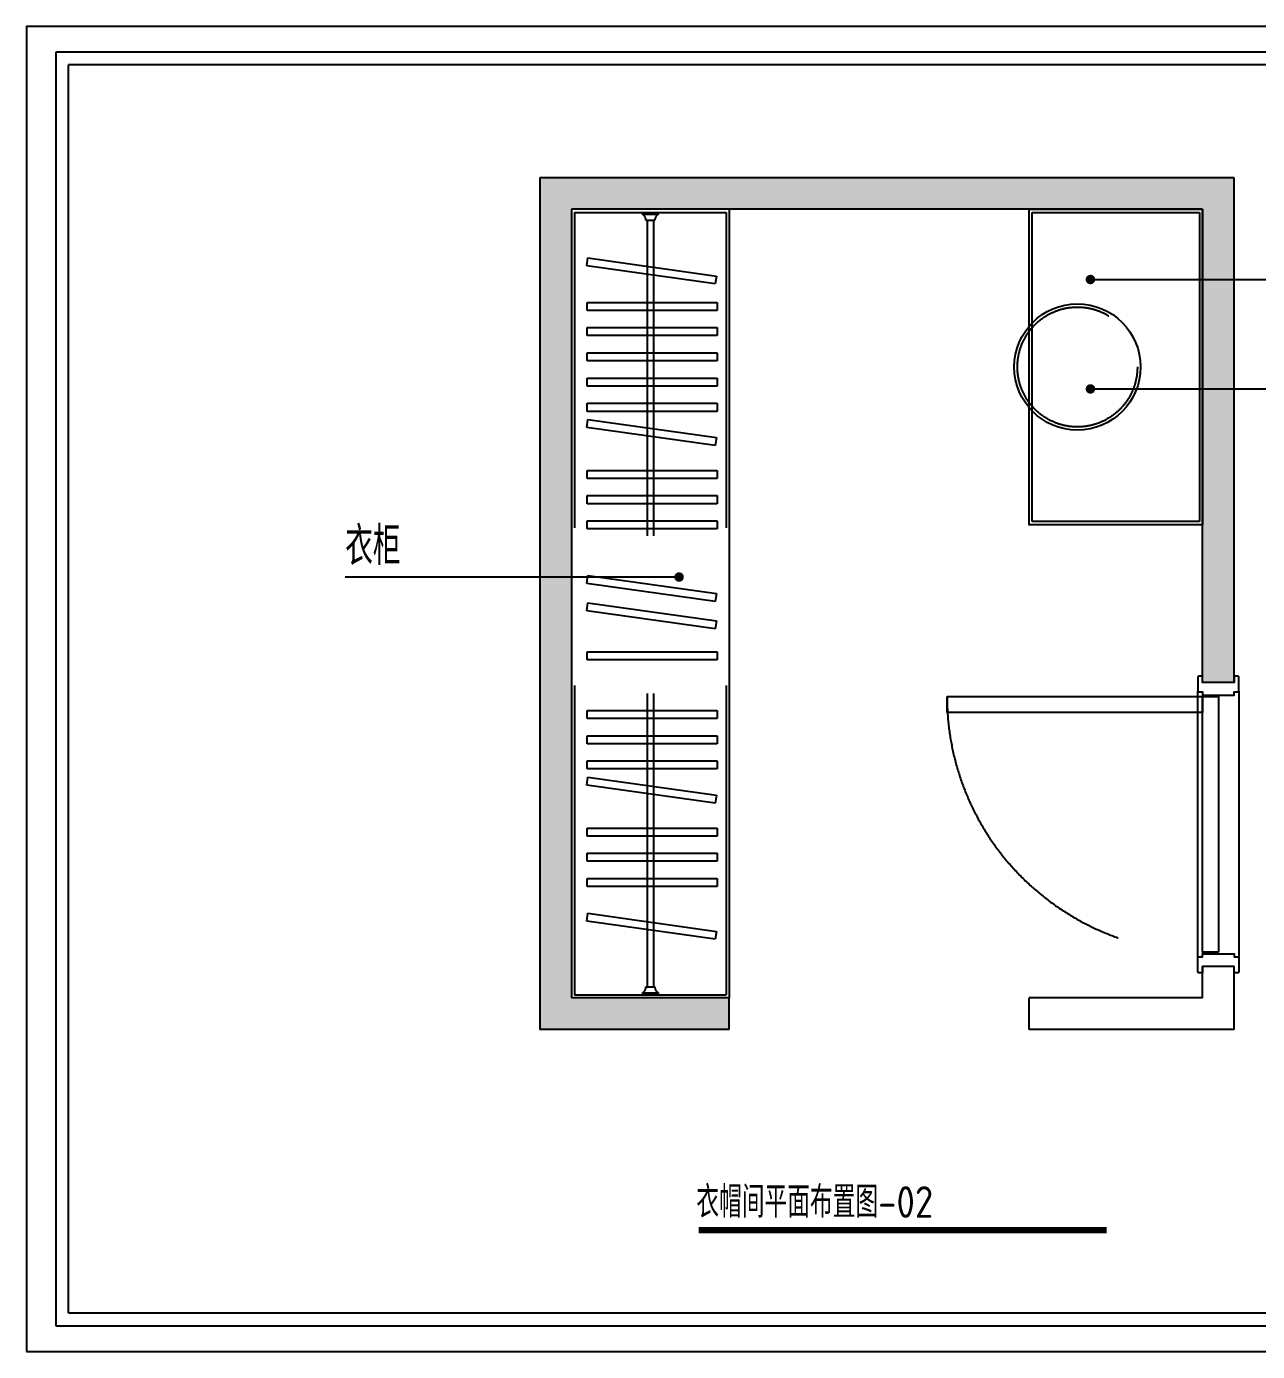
# Model space of a CAD drawing. Extents: x 23971 to 232415, y -48119 to 67869.
# Drawn here: x 189835 to 193736, y -15667 to -11467 of the extents above; entities that cross this region are included whole.
import ezdxf

# ---------------------------------------------------------------- set-up
doc = ezdxf.new("R2010")
doc.units = 0
doc.header["$LTSCALE"] = 1000
doc.header["$MEASUREMENT"] = 0
doc.linetypes.add('DASHED', pattern=[0.75, 0.5, -0.25])
for name, color, linetype in [('A-rc 混凝土墙', 255, 'Continuous'), ('A-WINDOW-门窗', 153, 'Continuous'), ('D-door门', 42, 'Continuous'), ('D-门套', 42, 'Continuous'), ('DIM_SYMB', 3, 'Continuous'), ('PM-家具', 146, 'Continuous'), ('PUB_DIM', 3, 'Continuous'), ('PUB_TEXT', 7, 'Continuous'), ('T-text 文字说明', 42, 'Continuous'), ('活动家具', 7, 'Continuous')]:
    doc.layers.add(name, color=color, linetype=linetype)
doc.styles.add('_TCH_DIM', font='SIMPLEX', dxfattribs={"bigfont": 'GBCBIG'})
doc.styles.get("Standard").update_dxf_attribs({"font": 'gbenor.shx', "bigfont": 'gbcbig.shx'})
doc.dimstyles.new('ISO-25', dxfattribs={"dimtxt": 2.5, "dimasz": 2.5, "dimexe": 1.25, "dimexo": 0.625, "dimtad": 1, "dimtxsty": 'Standard', "dimcen": 2.5, "dimadec": 0, "dimazin": 0, "dimtfac": 1, "dimtmove": 0, "dimatfit": 3, "dimfxl": 1, "dimarcsym": 0})

# ---------------------------------------------------------------- blocks, each defined once
blk = doc.blocks.new('2500x500yigui')
for p, q in [((-152855.8, -64227.5), (-152855.8, -66727.5)), ((-152355.8, -64227.5, 0), (-152855.8, -64227.5)), ((-152355.8, -64227.5), (-152355.8, -66727.5)), ((-152355.8, -66727.5, 0), (-152855.8, -66727.5))]:
    blk.add_line(p, q)
at = {"layer": 'A-WINDOW-门窗', "color": 250, "linetype": 'DASHED', "ltscale": 2}
for p, q in [((-152845.8, -64237.5, 0), (-152845.8, -66717.5, 0)), ((-152845.8, -64237.5, 0), (-152365.8, -64237.5, 0)), ((-152630.8, -64243.5, 0), (-152630.8, -64237.5, 0)), ((-152630.8, -64243.5, 0), (-152630.8, -64237.5, 0)), ((-152630.8, -64243.5, 0), (-152580.8, -64243.5, 0)), ((-152630.8, -64243.5, 0), (-152580.8, -64243.5, 0)), ((-152580.8, -64243.5, 0), (-152580.8, -64237.5, 0)), ((-152580.8, -64243.5, 0), (-152580.8, -64237.5, 0)), ((-152365.8, -64237.5, 0), (-152365.8, -66717.5, 0)), ((-152619.8, -64262.5, 0), (-152591.8, -64262.5, 0)), ((-152619.8, -64262.5, 0), (-152591.8, -64262.5, 0)), ((-152616.1, -64262.5, 0), (-152616.1, -66692.5, 0)), ((-152596.1, -64262.5, 0), (-152596.1, -66692.5, 0)), ((-152619.8, -66692.5, 0), (-152591.8, -66692.5, 0)), ((-152619.8, -66692.5, 0), (-152591.8, -66692.5, 0)), ((-152845.8, -66717.5, 0), (-152365.8, -66717.5, 0)), ((-152630.8, -66711.5, 0), (-152580.8, -66711.5, 0)), ((-152630.8, -66711.5, 0), (-152630.8, -66717.5, 0)), ((-152630.8, -66711.5, 0), (-152580.8, -66711.5, 0)), ((-152630.8, -66711.5, 0), (-152630.8, -66717.5, 0)), ((-152580.8, -66711.5, 0), (-152580.8, -66717.5, 0)), ((-152580.8, -66711.5, 0), (-152580.8, -66717.5, 0))]:
    blk.add_line(p, q, dxfattribs=at)
at = {"layer": 'A-WINDOW-门窗', "color": 250, "linetype": 'DASHED', "ltscale": 2, "elevation": 0}
for points in [[(-152803.7, -64381.9), (-152396.5, -64439.3), (-152400.1, -64464.4), (-152807.2, -64407.1)], [(-152805.7, -64522.7), (-152394.5, -64522.7), (-152394.5, -64548.1), (-152805.7, -64548.1)], [(-152805.7, -64602.7), (-152394.5, -64602.7), (-152394.5, -64628.1), (-152805.7, -64628.1)], [(-152805.7, -64682.7), (-152394.5, -64682.7), (-152394.5, -64708.1), (-152805.7, -64708.1)], [(-152805.7, -64762.7), (-152394.5, -64762.7), (-152394.5, -64788.1), (-152805.7, -64788.1)], [(-152805.7, -64842.7), (-152394.5, -64842.7), (-152394.5, -64868.1), (-152805.7, -64868.1)], [(-152803.7, -64894.1), (-152396.5, -64951.4), (-152400.1, -64976.5), (-152807.2, -64919.2)], [(-152805.7, -65055.4), (-152394.5, -65055.4), (-152394.5, -65080.8), (-152805.7, -65080.8)], [(-152805.7, -65135.4), (-152394.5, -65135.4), (-152394.5, -65160.8), (-152805.7, -65160.8)], [(-152805.7, -65215.4), (-152394.5, -65215.4), (-152394.5, -65240.8), (-152805.7, -65240.8)], [(-152803.7, -65388.7), (-152396.5, -65446), (-152400.1, -65471.2), (-152807.2, -65413.8)], [(-152803.7, -65475.2), (-152396.5, -65532.5), (-152400.1, -65557.6), (-152807.2, -65500.3)], [(-152805.7, -65630.5), (-152394.5, -65630.5), (-152394.5, -65655.9), (-152805.7, -65655.9)], [(-152805.7, -65816.2), (-152394.5, -65816.2), (-152394.5, -65841.6), (-152805.7, -65841.6)], [(-152805.7, -65896.2), (-152394.5, -65896.2), (-152394.5, -65921.6), (-152805.7, -65921.6)], [(-152805.7, -65976.2), (-152394.5, -65976.2), (-152394.5, -66001.6), (-152805.7, -66001.6)], [(-152803.7, -66027.6), (-152396.5, -66084.9), (-152400.1, -66110), (-152807.2, -66052.7)], [(-152805.7, -66188.9), (-152394.5, -66188.9), (-152394.5, -66214.3), (-152805.7, -66214.3)], [(-152805.7, -66268.9), (-152394.5, -66268.9), (-152394.5, -66294.3), (-152805.7, -66294.3)], [(-152805.7, -66348.9), (-152394.5, -66348.9), (-152394.5, -66374.3), (-152805.7, -66374.3)], [(-152803.7, -66459.1), (-152396.5, -66516.5), (-152400.1, -66541.6), (-152807.2, -66484.3)]]:
    blk.add_lwpolyline(points, close=True, dxfattribs=at)
at = {"layer": 'A-WINDOW-门窗', "color": 250, "linetype": 'DASHED', "ltscale": 2}
for centre, start, end in [((-152641.7, -64262.5, 0), 0.0527, 60.0844), ((-152641.7, -64262.5, 0), 0.0527, 60.0844), ((-152569.8, -64262.5, 0), 119.9156, 179.9473), ((-152641.7, -66692.5, 0), 299.9156, 359.9473), ((-152641.7, -66692.5, 0), 299.9156, 359.9473), ((-152569.8, -66692.5, 0), 180.0527, 240.0844)]:
    blk.add_arc(centre, 21.9, start, end, dxfattribs=at)
blk = doc.blocks.new('dgdfgf45242')
at = {"layer": 'A-WINDOW-门窗', "color": 250, "linetype": 'DASHED', "ltscale": 2}
for points in [[(19048.8, 7603.3), (19892.8, 7603.3)], [(19892.8, 7473.3), (19048.8, 7473.3)]]:
    blk.add_lwpolyline(points, dxfattribs=at)
at = {"layer": 'A-WINDOW-门窗', "color": 250, "linetype": 'DASHED', "ltscale": 2, "elevation": 0}
blk.add_lwpolyline([(19115.8, 6678.3), (19065.8, 6678.3), (19065.8, 7488.3), (19115.8, 7488.3), (19115.8, 7478.3), (19115.8, 7478.3), (19115.8, 6688.3), (19115.8, 6688.3), (19115.8, 6678.3)], dxfattribs=at)
at = {"layer": 'A-WINDOW-门窗', "color": 250, "linetype": 'DASHED', "ltscale": 2}
blk.add_arc((19065.8, 7488.3, 0), 810, 270, 0, dxfattribs=at)
at = {"layer": 'D-door门', "ltscale": 0.5, "elevation": 0}
blk.add_lwpolyline([(19875.8, 7538.3), (19875.8, 7488.3), (19065.8, 7488.3), (19065.8, 7538.3), (19075.8, 7538.3), (19075.8, 7538.3), (19865.8, 7538.3), (19865.8, 7538.3), (19875.8, 7538.3)], dxfattribs=at)
at = {"layer": 'D-门套', "lineweight": 25}
for points in [[(19000.8, 7488.3), (19000.8, 7475.3), (19002.8, 7473.3), (19048.8, 7473.3), (19050.8, 7475.3), (19050.8, 7488.3), (19060.8, 7488.3), (19060.8, 7588.3), (19050.8, 7588.3), (19050.8, 7601.3), (19048.8, 7603.3), (19002.8, 7603.3), (19000.8, 7601.3), (19000.8, 7588.3), (19020.8, 7588.3), (19020.8, 7488.3), (19000.8, 7488.3)], [(19940.8, 7488.3), (19940.8, 7475.3), (19938.8, 7473.3), (19892.8, 7473.3), (19890.8, 7475.3), (19890.8, 7488.3), (19880.8, 7488.3), (19880.8, 7588.3), (19890.8, 7588.3), (19890.8, 7601.3), (19892.8, 7603.3), (19938.8, 7603.3), (19940.8, 7601.3), (19940.8, 7588.3), (19920.8, 7588.3), (19920.8, 7488.3), (19940.8, 7488.3)]]:
    blk.add_lwpolyline(points, dxfattribs=at)
blk = doc.blocks.new('20kuang')
at = {"color": 251}
for p, q in [((-187899.8, 32554.2), (-193665.6, 32554.2)), ((-193665.6, 32554.2), (-193665.6, 28516.8)), ((-193665.6, 28516.8), (-187899.8, 28516.8))]:
    blk.add_line(p, q, dxfattribs=at)
for p, q in [((-187940.5, 32513.5), (-193624.9, 32513.5)), ((-193624.9, 28557.5), (-193624.9, 32513.5)), ((-193624.9, 28557.5), (-187940.5, 28557.5))]:
    blk.add_line(p, q)
blk.add_lwpolyline([(-193758.5, 28435.5), (-187818.5, 28435.5), (-187818.5, 32635.5), (-193758.5, 32635.5)], close=True)

msp = doc.modelspace()

# ---------------------------------------------------------------- hatches: boundary and pattern name
at = {"layer": '活动家具'}
h = msp.add_hatch(dxfattribs=at)
h.set_pattern_fill('钢筋混凝土', color=251, scale=10, angle=180)
h.set_pattern_definition([(225, (336821.013, 49020.184), (17.6776695, -17.6776695), []), (230, (336821.013, 49020.184), (-71.726018, 6.275213), [7.5, -82.5]), (175, (336821.01, 49020.184), (13.875133, -75.219213), [6, -66]), (280.4514, (336815.036, 49020.71), (-57.850938, -68.943954), [6.37402, -70.11421]), (226.1842, (336821.01, 49000.18), (-106.724105, 16.5519), [11.25, -123.75]), (276.6356, (336812.12, 49001.56), (-93.46627, -97.41179), [9.56103, -105.1713]), (171.1842, (336821.01, 49000.18), (-93.466195, -97.41186), [9, -99]), (201, (336811.013, 49005.184), (-59.690705, 40.26189), [7.5, -82.5]), (146, (336811.01, 49005.184), (-24.331533, -72.515005), [6, -66]), (251.4514, (336806.04, 49008.54), (-84.022263, -32.25305), [6.37402, -70.11421]), (217.5, (336821.013, 49020.184), (-1.2159855, -33.2893854), [0, -65.2, 0, -67, 0, -66.25]), (187.5, (336821.013, 49020.184), (-26.306954, -39.441171), [0, -38.2, 0, -63.7, 0, -25.25]), (147.5, (336843.313, 49020.184), (-53.3822436, 2.255487), [0, -25, 0, -78, 0, -103.5]), (137.5, (336853.313, 49020.184), (-58.318617, -10.010498), [0, -32.5, 0, -51.8, 0, -73.5])])
h.paths.add_polyline_path([(193661.7, -11946.6), (191461.7, -11946.6), (191461.7, -14646.6), (192061.7, -14646.6), (192061.7, -14546.6), (191561.7, -14546.6), (191561.7, -12046.6), (193561.7, -12046.6), (193561.7, -13046.6), (193561.7, -13546.6), (193661.7, -13546.6)])

# ---------------------------------------------------------------- linework, layer by layer
at = {"layer": 'A-rc 混凝土墙'}
for p, q in [((191461.7, -11946.6), (191461.7, -14646.6)), ((193661.7, -11946.6), (191461.7, -11946.6)), ((193661.7, -13546.6), (193661.7, -11946.6)), ((191561.7, -12046.6), (191561.7, -14546.6)), ((193561.7, -12046.6), (191561.7, -12046.6)), ((193561.7, -13546.6), (193561.7, -12046.6)), ((193661.7, -13546.6), (193561.7, -13546.6)), ((193561.7, -14546.6), (193561.7, -14446.6)), ((193661.7, -14446.6), (193561.7, -14446.6)), ((193661.7, -14646.6), (193661.7, -14446.6)), ((192061.7, -14546.6), (191561.7, -14546.6)), ((192061.7, -14646.6), (192061.7, -14546.6)), ((193011.7, -14646.6), (193011.7, -14546.6)), ((193561.7, -14546.6), (193011.7, -14546.6)), ((192061.7, -14646.6), (191461.7, -14646.6)), ((193661.7, -14646.6), (193011.7, -14646.6))]:
    msp.add_line(p, q, dxfattribs=at)
at = {"layer": 'A-WINDOW-门窗', "color": 250, "linetype": 'DASHED', "ltscale": 2}
msp.add_lwpolyline([(193551.7, -12056.6), (193551.7, -13036.6), (193021.7, -13036.6), (193021.7, -12056.6)], close=True, dxfattribs=at)
msp.add_circle((193164.9, -12546.6), 190, dxfattribs=at)
at = {"layer": 'DIM_SYMB', "const_width": 21}
msp.add_lwpolyline([(191964.1, -15282.7), (193257.6, -15282.7)], dxfattribs=at)
at = {"layer": 'PM-家具'}
msp.add_lwpolyline([(193561.7, -12046.6), (193561.7, -13046.6), (193011.7, -13046.6), (193011.7, -12046.6)], close=True, dxfattribs=at)
msp.add_circle((193164.9, -12546.6), 200, dxfattribs=at)

# ---------------------------------------------------------------- block references
at = {"color": 146}
msp.add_blockref('20kuang', (383593, -44102.8), dxfattribs=at)
at = {"rotation": 270}
msp.add_blockref('dgdfgf45242', (186073.4, 5474.2), dxfattribs=at)
at = {"layer": 'PM-家具'}
msp.add_blockref('2500x500yigui', (344417.4, 52180.9), dxfattribs=at)

# ---------------------------------------------------------------- texts
at = {"layer": 'PUB_TEXT', "style": '_TCH_DIM'}
msp.add_text('衣柜', height=121.53, dxfattribs=at).set_placement((190844.8, -13174.7))
at = {"layer": 'T-text 文字说明', "color": 0}
msp.add_text('衣帽间平面布置图-02', height=100.019, dxfattribs=at).set_placement((191957.3, -15243.5))

# ---------------------------------------------------------------- leaders
at = {"layer": 'PUB_DIM'}
for points in [[(193206.2, -12269.3), (194280.3, -12269.3)], [(193206.2, -12616.1), (194280.3, -12616.1)], [(191902.5, -13212.5), (190844.8, -13212.5)]]:
    msp.add_leader(points, dimstyle='ISO-25', override={"dimscale": 0, "dimasz": 120, "dimtad": 0, "dimldrblk": 'DotSmall', "dimfxl": 100, "dimfxlon": 1, "dimarcsym": 1}, dxfattribs=at)

doc.saveas('drawing.dxf')
